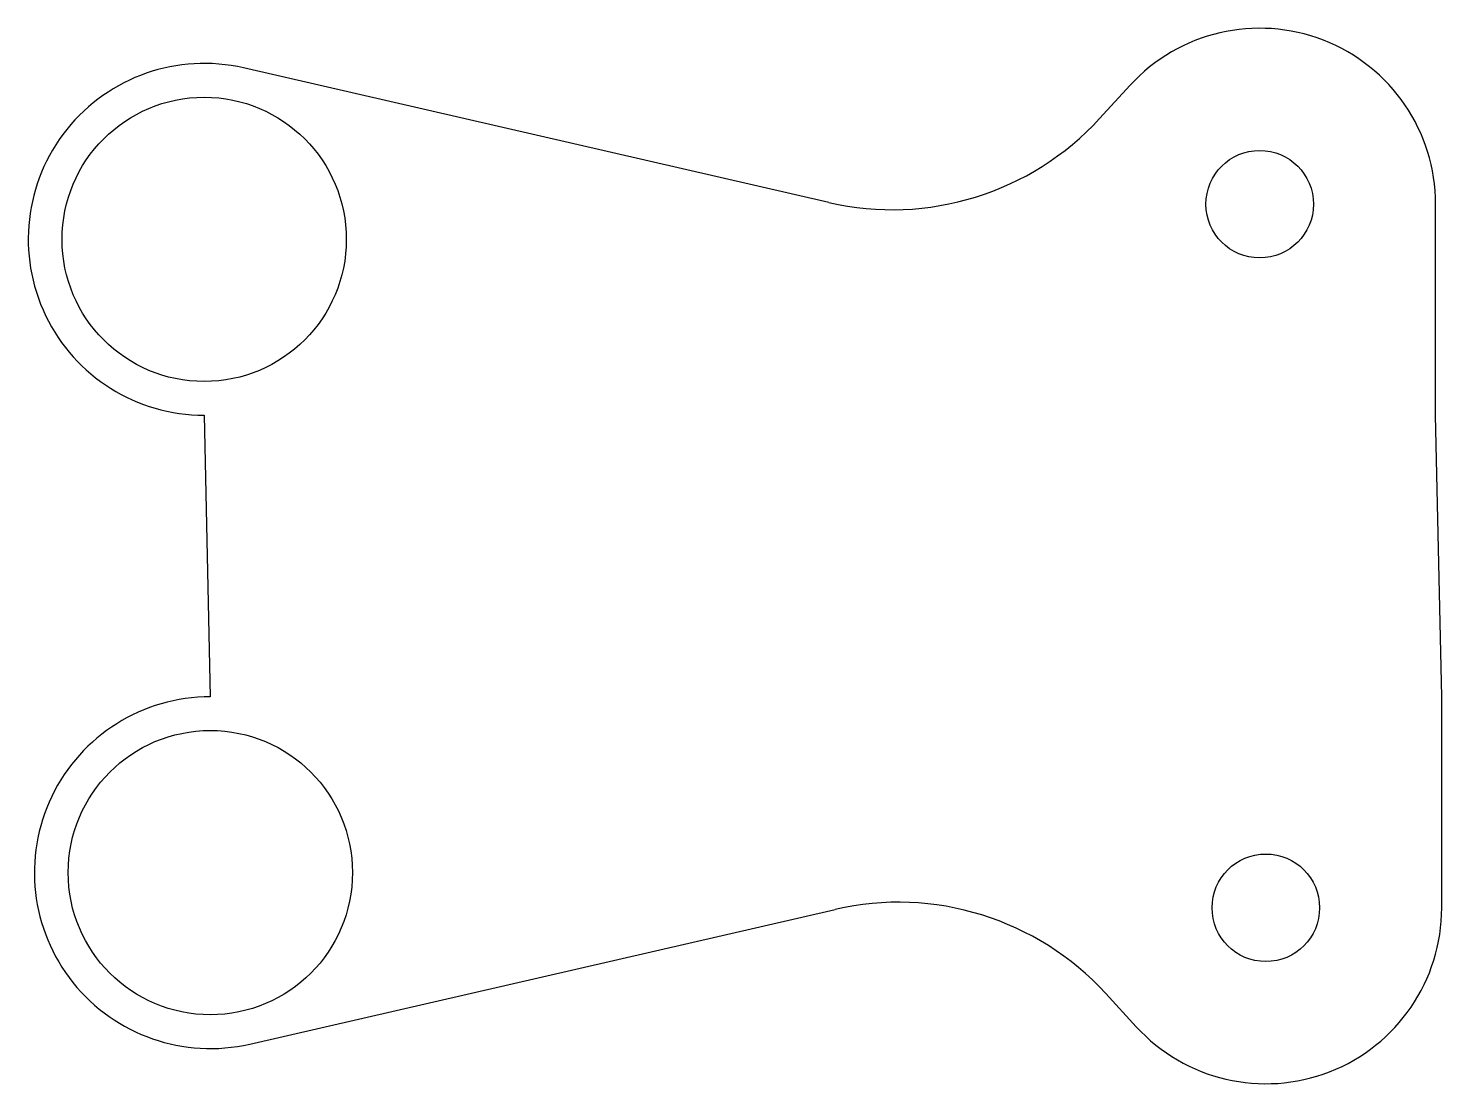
# Model space of a CAD drawing. Header units: inches. Extents: x 2 to 4.51, y 2 to 3.87.
import ezdxf

# ---------------------------------------------------------------- set-up
doc = ezdxf.new("R2010")
doc.units = ezdxf.units.IN
doc.header["$MEASUREMENT"] = 0
doc.layers.get('0').update_dxf_attribs({"linetype": 'CONTINUOUS'})

msp = doc.modelspace()

# ---------------------------------------------------------------- linework, layer by layer
for p, q in [((3.4224, 3.5652, 0.0625), (2.3826, 3.8044, 0.0625)), ((3.9572, 3.7736, 0.0625), (3.9031, 3.7146, 0.0625)), ((4.5, 3.1874, 0.0625), (4.5, 3.5624, 0.0625)), ((2.3125, 3.1874, 0.0625), (2.3234, 2.6875, 0.0625)), ((4.5109, 2.6875, 0.0625), (4.5, 3.1874, 0.0625)), ((4.5109, 2.3125, 0.0625), (4.5109, 2.6875, 0.0625)), ((2.3934, 2.0705, 0.0625), (3.4333, 2.3097, 0.0625)), ((3.9139, 2.1603, 0.0625), (3.968, 2.1013, 0.0625))]:
    msp.add_line(p, q)
for centre, radius in [((2.3125, 3.4999), 0.2525), ((4.1875, 3.5624), 0.0955), ((2.3234, 2.375), 0.2525), ((4.1984, 2.3125), 0.0955)]:
    msp.add_circle(centre, radius)
for centre, radius, start, end in [((4.1875, 3.5624, 0.0625), 0.3125, 0, 137.4856), ((2.3125, 3.4999, 0.0625), 0.3125, 77.0432, 270), ((3.5345, 4.0525, 0.0625), 0.5, 257.0432, 317.4856), ((2.3234, 2.375, 0.0625), 0.3125, 90, 282.9568), ((3.5454, 1.8224, 0.0625), 0.5, 42.5144, 102.9568), ((4.1984, 2.3125, 0.0625), 0.3125, 222.5144, 360.0012)]:
    msp.add_arc(centre, radius, start, end)

doc.saveas('drawing.dxf')
